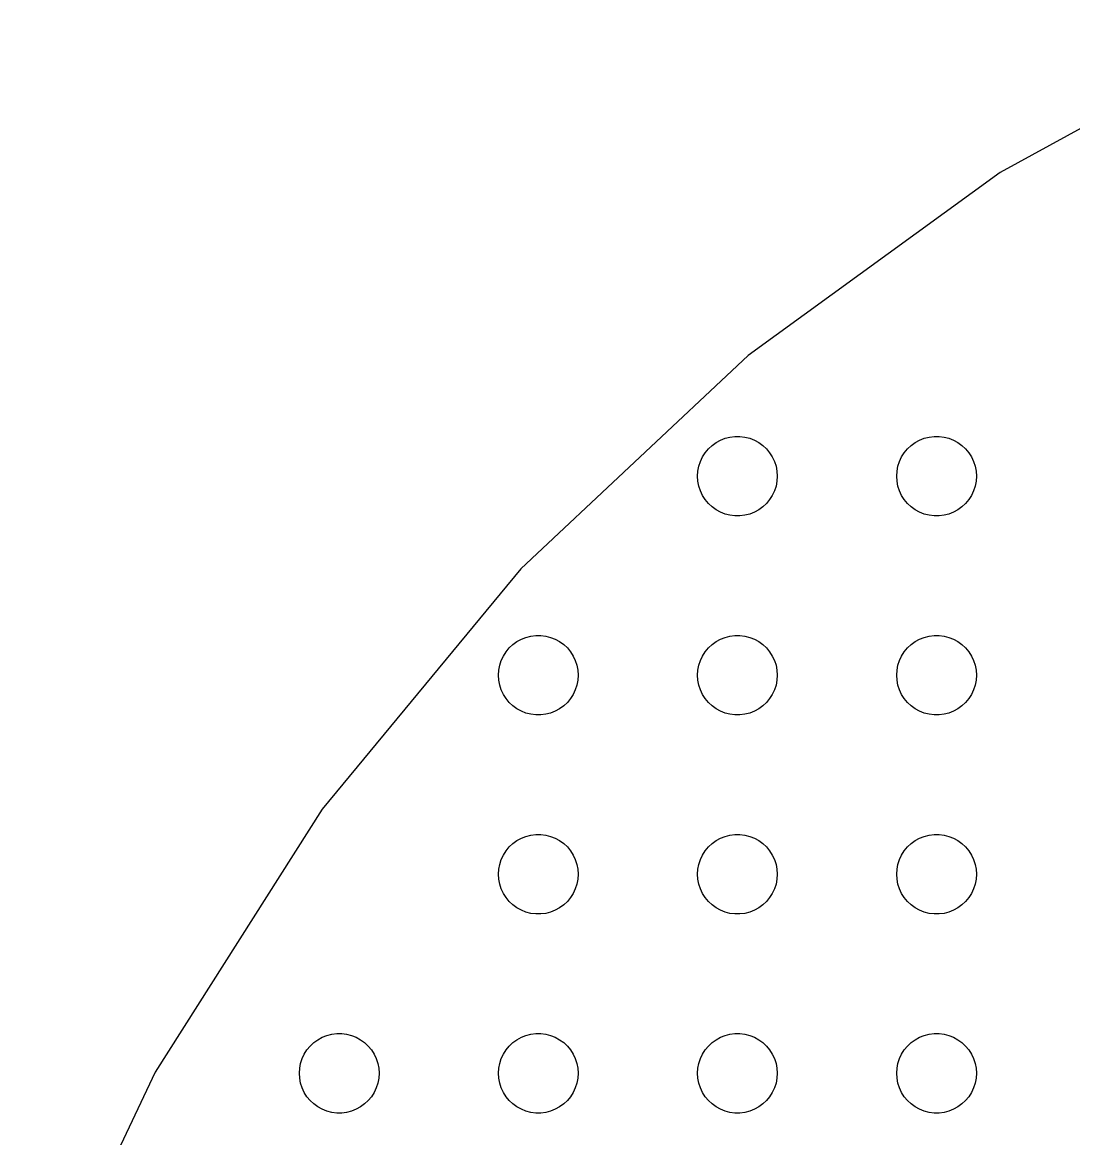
# Model space of a CAD drawing. Header units: metres. Extents: x -187 to 187, y -187 to 187.
# Drawn here: x -173.9 to -94.7, y 85.1 to 169.2 of the extents above; entities that cross this region are included whole.
import ezdxf

# ---------------------------------------------------------------- set-up
doc = ezdxf.new("R2010")
doc.units = ezdxf.units.M

msp = doc.modelspace()

# ---------------------------------------------------------------- linework, layer by layer
for p, q in [((-79.6207, 169.203), (-100.2, 157.889)), ((-100.2, 157.889), (-119.198, 144.086)), ((-119.198, 144.086), (-136.317, 128.01)), ((-120.562, 137.947), (-120.188, 137.994)), ((-120.188, 137.994), (-119.812, 137.994)), ((-119.812, 137.994), (-119.438, 137.947)), ((-105.562, 137.947), (-105.188, 137.994)), ((-105.188, 137.994), (-104.812, 137.994)), ((-104.812, 137.994), (-104.438, 137.947)), ((-122.187, 137.054), (-121.912, 137.312)), ((-121.912, 137.312), (-121.607, 137.533)), ((-121.607, 137.533), (-121.277, 137.714)), ((-121.277, 137.714), (-120.927, 137.853)), ((-120.927, 137.853), (-120.562, 137.947)), ((-119.438, 137.947), (-119.073, 137.853)), ((-119.073, 137.853), (-118.723, 137.714)), ((-118.723, 137.714), (-118.393, 137.533)), ((-118.393, 137.533), (-118.088, 137.312)), ((-118.088, 137.312), (-117.813, 137.054)), ((-107.187, 137.054), (-106.912, 137.312)), ((-106.912, 137.312), (-106.607, 137.533)), ((-106.607, 137.533), (-106.277, 137.714)), ((-106.277, 137.714), (-105.927, 137.853)), ((-105.927, 137.853), (-105.562, 137.947)), ((-104.438, 137.947), (-104.073, 137.853)), ((-104.073, 137.853), (-103.723, 137.714)), ((-103.723, 137.714), (-103.393, 137.533)), ((-103.393, 137.533), (-103.088, 137.312)), ((-103.088, 137.312), (-102.813, 137.054)), ((-122.789, 136.104), (-122.629, 136.445)), ((-122.629, 136.445), (-122.427, 136.763)), ((-122.427, 136.763), (-122.187, 137.054)), ((-117.813, 137.054), (-117.573, 136.763)), ((-117.573, 136.763), (-117.371, 136.445)), ((-117.371, 136.445), (-117.211, 136.104)), ((-107.789, 136.104), (-107.629, 136.445)), ((-107.629, 136.445), (-107.427, 136.763)), ((-107.427, 136.763), (-107.187, 137.054)), ((-102.813, 137.054), (-102.573, 136.763)), ((-102.573, 136.763), (-102.371, 136.445)), ((-102.371, 136.445), (-102.211, 136.104)), ((-122.976, 135.376), (-122.906, 135.746)), ((-122.906, 135.746), (-122.789, 136.104)), ((-117.211, 136.104), (-117.094, 135.746)), ((-117.094, 135.746), (-117.024, 135.376)), ((-107.976, 135.376), (-107.906, 135.746)), ((-107.906, 135.746), (-107.789, 136.104)), ((-102.211, 136.104), (-102.094, 135.746)), ((-102.094, 135.746), (-102.024, 135.376)), ((-123, 135), (-122.976, 135.376)), ((-122.976, 134.624), (-123, 135)), ((-122.906, 134.254), (-122.976, 134.624)), ((-117.024, 134.624), (-117.094, 134.254)), ((-117.024, 135.376), (-117, 135)), ((-117, 135), (-117.024, 134.624)), ((-108, 135), (-107.976, 135.376)), ((-107.976, 134.624), (-108, 135)), ((-107.906, 134.254), (-107.976, 134.624)), ((-102.024, 134.624), (-102.094, 134.254)), ((-102.024, 135.376), (-102, 135)), ((-102, 135), (-102.024, 134.624)), ((-122.789, 133.896), (-122.906, 134.254)), ((-122.629, 133.555), (-122.789, 133.896)), ((-117.211, 133.896), (-117.371, 133.555)), ((-117.094, 134.254), (-117.211, 133.896)), ((-107.789, 133.896), (-107.906, 134.254)), ((-107.629, 133.555), (-107.789, 133.896)), ((-102.211, 133.896), (-102.371, 133.555)), ((-102.094, 134.254), (-102.211, 133.896)), ((-122.427, 133.237), (-122.629, 133.555)), ((-122.187, 132.946), (-122.427, 133.237)), ((-121.912, 132.688), (-122.187, 132.946)), ((-117.813, 132.946), (-118.088, 132.688)), ((-117.573, 133.237), (-117.813, 132.946)), ((-117.371, 133.555), (-117.573, 133.237)), ((-107.427, 133.237), (-107.629, 133.555)), ((-107.187, 132.946), (-107.427, 133.237)), ((-106.912, 132.688), (-107.187, 132.946)), ((-102.813, 132.946), (-103.088, 132.688)), ((-102.573, 133.237), (-102.813, 132.946)), ((-102.371, 133.555), (-102.573, 133.237)), ((-121.607, 132.467), (-121.912, 132.688)), ((-121.277, 132.286), (-121.607, 132.467)), ((-120.927, 132.147), (-121.277, 132.286)), ((-120.562, 132.053), (-120.927, 132.147)), ((-119.073, 132.147), (-119.438, 132.053)), ((-118.723, 132.286), (-119.073, 132.147)), ((-118.393, 132.467), (-118.723, 132.286)), ((-118.088, 132.688), (-118.393, 132.467)), ((-106.607, 132.467), (-106.912, 132.688)), ((-106.277, 132.286), (-106.607, 132.467)), ((-105.927, 132.147), (-106.277, 132.286)), ((-105.562, 132.053), (-105.927, 132.147)), ((-104.073, 132.147), (-104.438, 132.053)), ((-103.723, 132.286), (-104.073, 132.147)), ((-103.393, 132.467), (-103.723, 132.286)), ((-103.088, 132.688), (-103.393, 132.467)), ((-120.188, 132.006), (-120.562, 132.053)), ((-119.812, 132.006), (-120.188, 132.006)), ((-119.438, 132.053), (-119.812, 132.006)), ((-105.188, 132.006), (-105.562, 132.053)), ((-104.812, 132.006), (-105.188, 132.006)), ((-104.438, 132.053), (-104.812, 132.006)), ((-136.317, 128.01), (-151.286, 109.916)), ((-136.277, 122.714), (-135.927, 122.853)), ((-135.927, 122.853), (-135.562, 122.947)), ((-135.562, 122.947), (-135.188, 122.994)), ((-135.188, 122.994), (-134.812, 122.994)), ((-134.812, 122.994), (-134.438, 122.947)), ((-134.438, 122.947), (-134.073, 122.853)), ((-134.073, 122.853), (-133.723, 122.714)), ((-121.277, 122.714), (-120.927, 122.853)), ((-120.927, 122.853), (-120.562, 122.947)), ((-120.562, 122.947), (-120.188, 122.994)), ((-120.188, 122.994), (-119.812, 122.994)), ((-119.812, 122.994), (-119.438, 122.947)), ((-119.438, 122.947), (-119.073, 122.853)), ((-119.073, 122.853), (-118.723, 122.714)), ((-106.277, 122.714), (-105.927, 122.853)), ((-105.927, 122.853), (-105.562, 122.947)), ((-105.562, 122.947), (-105.188, 122.994)), ((-105.188, 122.994), (-104.812, 122.994)), ((-104.812, 122.994), (-104.438, 122.947)), ((-104.438, 122.947), (-104.073, 122.853)), ((-104.073, 122.853), (-103.723, 122.714)), ((-137.427, 121.763), (-137.187, 122.054)), ((-137.187, 122.054), (-136.912, 122.312)), ((-136.912, 122.312), (-136.607, 122.533)), ((-136.607, 122.533), (-136.277, 122.714)), ((-133.723, 122.714), (-133.393, 122.533)), ((-133.393, 122.533), (-133.088, 122.312)), ((-133.088, 122.312), (-132.813, 122.054)), ((-132.813, 122.054), (-132.573, 121.763)), ((-122.427, 121.763), (-122.187, 122.054)), ((-122.187, 122.054), (-121.912, 122.312)), ((-121.912, 122.312), (-121.607, 122.533)), ((-121.607, 122.533), (-121.277, 122.714)), ((-118.723, 122.714), (-118.393, 122.533)), ((-118.393, 122.533), (-118.088, 122.312)), ((-118.088, 122.312), (-117.813, 122.054)), ((-117.813, 122.054), (-117.573, 121.763)), ((-107.427, 121.763), (-107.187, 122.054)), ((-107.187, 122.054), (-106.912, 122.312)), ((-106.912, 122.312), (-106.607, 122.533)), ((-106.607, 122.533), (-106.277, 122.714)), ((-103.723, 122.714), (-103.393, 122.533)), ((-103.393, 122.533), (-103.088, 122.312)), ((-103.088, 122.312), (-102.813, 122.054)), ((-102.813, 122.054), (-102.573, 121.763)), ((-137.789, 121.104), (-137.629, 121.445)), ((-137.629, 121.445), (-137.427, 121.763)), ((-132.573, 121.763), (-132.371, 121.445)), ((-132.371, 121.445), (-132.211, 121.104)), ((-122.789, 121.104), (-122.629, 121.445)), ((-122.629, 121.445), (-122.427, 121.763)), ((-117.573, 121.763), (-117.371, 121.445)), ((-117.371, 121.445), (-117.211, 121.104)), ((-107.789, 121.104), (-107.629, 121.445)), ((-107.629, 121.445), (-107.427, 121.763)), ((-102.573, 121.763), (-102.371, 121.445)), ((-102.371, 121.445), (-102.211, 121.104)), ((-138, 120), (-137.976, 120.376)), ((-137.976, 120.376), (-137.906, 120.746)), ((-137.906, 120.746), (-137.789, 121.104)), ((-132.211, 121.104), (-132.094, 120.746)), ((-132.094, 120.746), (-132.024, 120.376)), ((-132.024, 120.376), (-132, 120)), ((-123, 120), (-122.976, 120.376)), ((-122.976, 120.376), (-122.906, 120.746)), ((-122.906, 120.746), (-122.789, 121.104)), ((-117.211, 121.104), (-117.094, 120.746)), ((-117.094, 120.746), (-117.024, 120.376)), ((-117.024, 120.376), (-117, 120)), ((-108, 120), (-107.976, 120.376)), ((-107.976, 120.376), (-107.906, 120.746)), ((-107.906, 120.746), (-107.789, 121.104)), ((-102.211, 121.104), (-102.094, 120.746)), ((-102.094, 120.746), (-102.024, 120.376)), ((-102.024, 120.376), (-102, 120)), ((-137.976, 119.624), (-138, 120)), ((-137.906, 119.254), (-137.976, 119.624)), ((-132.024, 119.624), (-132.094, 119.254)), ((-132, 120), (-132.024, 119.624)), ((-122.976, 119.624), (-123, 120)), ((-122.906, 119.254), (-122.976, 119.624)), ((-117.024, 119.624), (-117.094, 119.254)), ((-117, 120), (-117.024, 119.624)), ((-107.976, 119.624), (-108, 120)), ((-107.906, 119.254), (-107.976, 119.624)), ((-102.024, 119.624), (-102.094, 119.254)), ((-102, 120), (-102.024, 119.624)), ((-137.789, 118.896), (-137.906, 119.254)), ((-137.629, 118.555), (-137.789, 118.896)), ((-132.211, 118.896), (-132.371, 118.555)), ((-132.094, 119.254), (-132.211, 118.896)), ((-122.789, 118.896), (-122.906, 119.254)), ((-122.629, 118.555), (-122.789, 118.896)), ((-117.211, 118.896), (-117.371, 118.555)), ((-117.094, 119.254), (-117.211, 118.896)), ((-107.789, 118.896), (-107.906, 119.254)), ((-107.629, 118.555), (-107.789, 118.896)), ((-102.211, 118.896), (-102.371, 118.555)), ((-102.094, 119.254), (-102.211, 118.896)), ((-137.427, 118.237), (-137.629, 118.555)), ((-137.187, 117.946), (-137.427, 118.237)), ((-136.912, 117.688), (-137.187, 117.946)), ((-132.813, 117.946), (-133.088, 117.688)), ((-132.573, 118.237), (-132.813, 117.946)), ((-132.371, 118.555), (-132.573, 118.237)), ((-122.427, 118.237), (-122.629, 118.555)), ((-122.187, 117.946), (-122.427, 118.237)), ((-121.912, 117.688), (-122.187, 117.946)), ((-117.813, 117.946), (-118.088, 117.688)), ((-117.573, 118.237), (-117.813, 117.946)), ((-117.371, 118.555), (-117.573, 118.237)), ((-107.427, 118.237), (-107.629, 118.555)), ((-107.187, 117.946), (-107.427, 118.237)), ((-106.912, 117.688), (-107.187, 117.946)), ((-102.813, 117.946), (-103.088, 117.688)), ((-102.573, 118.237), (-102.813, 117.946)), ((-102.371, 118.555), (-102.573, 118.237)), ((-136.607, 117.467), (-136.912, 117.688)), ((-136.277, 117.286), (-136.607, 117.467)), ((-135.927, 117.147), (-136.277, 117.286)), ((-135.562, 117.053), (-135.927, 117.147)), ((-135.188, 117.006), (-135.562, 117.053)), ((-134.812, 117.006), (-135.188, 117.006)), ((-134.438, 117.053), (-134.812, 117.006)), ((-134.073, 117.147), (-134.438, 117.053)), ((-133.723, 117.286), (-134.073, 117.147)), ((-133.393, 117.467), (-133.723, 117.286)), ((-133.088, 117.688), (-133.393, 117.467)), ((-121.607, 117.467), (-121.912, 117.688)), ((-121.277, 117.286), (-121.607, 117.467)), ((-120.927, 117.147), (-121.277, 117.286)), ((-120.562, 117.053), (-120.927, 117.147)), ((-120.188, 117.006), (-120.562, 117.053)), ((-119.812, 117.006), (-120.188, 117.006)), ((-119.438, 117.053), (-119.812, 117.006)), ((-119.073, 117.147), (-119.438, 117.053)), ((-118.723, 117.286), (-119.073, 117.147)), ((-118.393, 117.467), (-118.723, 117.286)), ((-118.088, 117.688), (-118.393, 117.467)), ((-106.607, 117.467), (-106.912, 117.688)), ((-106.277, 117.286), (-106.607, 117.467)), ((-105.927, 117.147), (-106.277, 117.286)), ((-105.562, 117.053), (-105.927, 117.147)), ((-105.188, 117.006), (-105.562, 117.053)), ((-104.812, 117.006), (-105.188, 117.006)), ((-104.438, 117.053), (-104.812, 117.006)), ((-104.073, 117.147), (-104.438, 117.053)), ((-103.723, 117.286), (-104.073, 117.147)), ((-103.393, 117.467), (-103.723, 117.286)), ((-103.088, 117.688), (-103.393, 117.467)), ((-151.286, 109.916), (-163.869, 90.0879)), ((-136.607, 107.533), (-136.277, 107.714)), ((-136.277, 107.714), (-135.927, 107.853)), ((-135.927, 107.853), (-135.562, 107.947)), ((-135.562, 107.947), (-135.188, 107.994)), ((-135.188, 107.994), (-134.812, 107.994)), ((-134.812, 107.994), (-134.438, 107.947)), ((-134.438, 107.947), (-134.073, 107.853)), ((-134.073, 107.853), (-133.723, 107.714)), ((-133.723, 107.714), (-133.393, 107.533)), ((-121.607, 107.533), (-121.277, 107.714)), ((-121.277, 107.714), (-120.927, 107.853)), ((-120.927, 107.853), (-120.562, 107.947)), ((-120.562, 107.947), (-120.188, 107.994)), ((-120.188, 107.994), (-119.812, 107.994)), ((-119.812, 107.994), (-119.438, 107.947)), ((-119.438, 107.947), (-119.073, 107.853)), ((-119.073, 107.853), (-118.723, 107.714)), ((-118.723, 107.714), (-118.393, 107.533)), ((-106.607, 107.533), (-106.277, 107.714)), ((-106.277, 107.714), (-105.927, 107.853)), ((-105.927, 107.853), (-105.562, 107.947)), ((-105.562, 107.947), (-105.188, 107.994)), ((-105.188, 107.994), (-104.812, 107.994)), ((-104.812, 107.994), (-104.438, 107.947)), ((-104.438, 107.947), (-104.073, 107.853)), ((-104.073, 107.853), (-103.723, 107.714)), ((-103.723, 107.714), (-103.393, 107.533)), ((-137.427, 106.763), (-137.187, 107.054)), ((-137.187, 107.054), (-136.912, 107.312)), ((-136.912, 107.312), (-136.607, 107.533)), ((-133.393, 107.533), (-133.088, 107.312)), ((-133.088, 107.312), (-132.813, 107.054)), ((-132.813, 107.054), (-132.573, 106.763)), ((-122.427, 106.763), (-122.187, 107.054)), ((-122.187, 107.054), (-121.912, 107.312)), ((-121.912, 107.312), (-121.607, 107.533)), ((-118.393, 107.533), (-118.088, 107.312)), ((-118.088, 107.312), (-117.813, 107.054)), ((-117.813, 107.054), (-117.573, 106.763)), ((-107.427, 106.763), (-107.187, 107.054)), ((-107.187, 107.054), (-106.912, 107.312)), ((-106.912, 107.312), (-106.607, 107.533)), ((-103.393, 107.533), (-103.088, 107.312)), ((-103.088, 107.312), (-102.813, 107.054)), ((-102.813, 107.054), (-102.573, 106.763)), ((-137.906, 105.746), (-137.789, 106.104)), ((-137.789, 106.104), (-137.629, 106.445)), ((-137.629, 106.445), (-137.427, 106.763)), ((-132.573, 106.763), (-132.371, 106.445)), ((-132.371, 106.445), (-132.211, 106.104)), ((-132.211, 106.104), (-132.094, 105.746)), ((-122.906, 105.746), (-122.789, 106.104)), ((-122.789, 106.104), (-122.629, 106.445)), ((-122.629, 106.445), (-122.427, 106.763)), ((-117.573, 106.763), (-117.371, 106.445)), ((-117.371, 106.445), (-117.211, 106.104)), ((-117.211, 106.104), (-117.094, 105.746)), ((-107.906, 105.746), (-107.789, 106.104)), ((-107.789, 106.104), (-107.629, 106.445)), ((-107.629, 106.445), (-107.427, 106.763)), ((-102.573, 106.763), (-102.371, 106.445)), ((-102.371, 106.445), (-102.211, 106.104)), ((-102.211, 106.104), (-102.094, 105.746)), ((-138, 105), (-137.976, 105.376)), ((-137.976, 105.376), (-137.906, 105.746)), ((-132.094, 105.746), (-132.024, 105.376)), ((-132.024, 105.376), (-132, 105)), ((-123, 105), (-122.976, 105.376)), ((-122.976, 105.376), (-122.906, 105.746)), ((-117.094, 105.746), (-117.024, 105.376)), ((-117.024, 105.376), (-117, 105)), ((-108, 105), (-107.976, 105.376)), ((-107.976, 105.376), (-107.906, 105.746)), ((-102.094, 105.746), (-102.024, 105.376)), ((-102.024, 105.376), (-102, 105)), ((-137.976, 104.624), (-138, 105)), ((-137.906, 104.254), (-137.976, 104.624)), ((-132.024, 104.624), (-132.094, 104.254)), ((-132, 105), (-132.024, 104.624)), ((-122.976, 104.624), (-123, 105)), ((-122.906, 104.254), (-122.976, 104.624)), ((-117.024, 104.624), (-117.094, 104.254)), ((-117, 105), (-117.024, 104.624)), ((-107.976, 104.624), (-108, 105)), ((-107.906, 104.254), (-107.976, 104.624)), ((-102.024, 104.624), (-102.094, 104.254)), ((-102, 105), (-102.024, 104.624)), ((-137.789, 103.896), (-137.906, 104.254)), ((-137.629, 103.555), (-137.789, 103.896)), ((-137.427, 103.237), (-137.629, 103.555)), ((-132.371, 103.555), (-132.573, 103.237)), ((-132.211, 103.896), (-132.371, 103.555)), ((-132.094, 104.254), (-132.211, 103.896)), ((-122.789, 103.896), (-122.906, 104.254)), ((-122.629, 103.555), (-122.789, 103.896)), ((-122.427, 103.237), (-122.629, 103.555)), ((-117.371, 103.555), (-117.573, 103.237)), ((-117.211, 103.896), (-117.371, 103.555)), ((-117.094, 104.254), (-117.211, 103.896)), ((-107.789, 103.896), (-107.906, 104.254)), ((-107.629, 103.555), (-107.789, 103.896)), ((-107.427, 103.237), (-107.629, 103.555)), ((-102.371, 103.555), (-102.573, 103.237)), ((-102.211, 103.896), (-102.371, 103.555)), ((-102.094, 104.254), (-102.211, 103.896)), ((-137.187, 102.946), (-137.427, 103.237)), ((-136.912, 102.688), (-137.187, 102.946)), ((-136.607, 102.467), (-136.912, 102.688)), ((-133.088, 102.688), (-133.393, 102.467)), ((-132.813, 102.946), (-133.088, 102.688)), ((-132.573, 103.237), (-132.813, 102.946)), ((-122.187, 102.946), (-122.427, 103.237)), ((-121.912, 102.688), (-122.187, 102.946)), ((-121.607, 102.467), (-121.912, 102.688)), ((-118.088, 102.688), (-118.393, 102.467)), ((-117.813, 102.946), (-118.088, 102.688)), ((-117.573, 103.237), (-117.813, 102.946)), ((-107.187, 102.946), (-107.427, 103.237)), ((-106.912, 102.688), (-107.187, 102.946)), ((-106.607, 102.467), (-106.912, 102.688)), ((-103.088, 102.688), (-103.393, 102.467)), ((-102.813, 102.946), (-103.088, 102.688)), ((-102.573, 103.237), (-102.813, 102.946)), ((-136.277, 102.286), (-136.607, 102.467)), ((-135.927, 102.147), (-136.277, 102.286)), ((-135.562, 102.053), (-135.927, 102.147)), ((-135.188, 102.006), (-135.562, 102.053)), ((-134.812, 102.006), (-135.188, 102.006)), ((-134.438, 102.053), (-134.812, 102.006)), ((-134.073, 102.147), (-134.438, 102.053)), ((-133.723, 102.286), (-134.073, 102.147)), ((-133.393, 102.467), (-133.723, 102.286)), ((-121.277, 102.286), (-121.607, 102.467)), ((-120.927, 102.147), (-121.277, 102.286)), ((-120.562, 102.053), (-120.927, 102.147)), ((-120.188, 102.006), (-120.562, 102.053)), ((-119.812, 102.006), (-120.188, 102.006)), ((-119.438, 102.053), (-119.812, 102.006)), ((-119.073, 102.147), (-119.438, 102.053)), ((-118.723, 102.286), (-119.073, 102.147)), ((-118.393, 102.467), (-118.723, 102.286)), ((-106.277, 102.286), (-106.607, 102.467)), ((-105.927, 102.147), (-106.277, 102.286)), ((-105.562, 102.053), (-105.927, 102.147)), ((-105.188, 102.006), (-105.562, 102.053)), ((-104.812, 102.006), (-105.188, 102.006)), ((-104.438, 102.053), (-104.812, 102.006)), ((-104.073, 102.147), (-104.438, 102.053)), ((-103.723, 102.286), (-104.073, 102.147)), ((-103.393, 102.467), (-103.723, 102.286)), ((-151.607, 92.533), (-151.277, 92.7145)), ((-151.277, 92.7145), (-150.927, 92.8532)), ((-150.927, 92.8532), (-150.562, 92.9469)), ((-150.562, 92.9469), (-150.188, 92.9941)), ((-150.188, 92.9941), (-149.812, 92.9941)), ((-149.812, 92.9941), (-149.438, 92.9469)), ((-149.438, 92.9469), (-149.073, 92.8532)), ((-149.073, 92.8532), (-148.723, 92.7145)), ((-148.723, 92.7145), (-148.393, 92.533)), ((-136.607, 92.533), (-136.277, 92.7145)), ((-136.277, 92.7145), (-135.927, 92.8532)), ((-135.927, 92.8532), (-135.562, 92.9469)), ((-135.562, 92.9469), (-135.188, 92.9941)), ((-135.188, 92.9941), (-134.812, 92.9941)), ((-134.812, 92.9941), (-134.438, 92.9469)), ((-134.438, 92.9469), (-134.073, 92.8532)), ((-134.073, 92.8532), (-133.723, 92.7145)), ((-133.723, 92.7145), (-133.393, 92.533)), ((-121.607, 92.533), (-121.277, 92.7145)), ((-121.277, 92.7145), (-120.927, 92.8532)), ((-120.927, 92.8532), (-120.562, 92.9469)), ((-120.562, 92.9469), (-120.188, 92.9941)), ((-120.188, 92.9941), (-119.812, 92.9941)), ((-119.812, 92.9941), (-119.438, 92.9469)), ((-119.438, 92.9469), (-119.073, 92.8532)), ((-119.073, 92.8532), (-118.723, 92.7145)), ((-118.723, 92.7145), (-118.393, 92.533)), ((-106.607, 92.533), (-106.277, 92.7145)), ((-106.277, 92.7145), (-105.927, 92.8532)), ((-105.927, 92.8532), (-105.562, 92.9469)), ((-105.562, 92.9469), (-105.188, 92.9941)), ((-105.188, 92.9941), (-104.812, 92.9941)), ((-104.812, 92.9941), (-104.438, 92.9469)), ((-104.438, 92.9469), (-104.073, 92.8532)), ((-104.073, 92.8532), (-103.723, 92.7145)), ((-103.723, 92.7145), (-103.393, 92.533)), ((-152.629, 91.4453), (-152.427, 91.7634)), ((-152.427, 91.7634), (-152.187, 92.0536)), ((-152.187, 92.0536), (-151.912, 92.3115)), ((-151.912, 92.3115), (-151.607, 92.533)), ((-148.393, 92.533), (-148.088, 92.3115)), ((-148.088, 92.3115), (-147.813, 92.0536)), ((-147.813, 92.0536), (-147.573, 91.7634)), ((-147.573, 91.7634), (-147.371, 91.4453)), ((-137.629, 91.4453), (-137.427, 91.7634)), ((-137.427, 91.7634), (-137.187, 92.0536)), ((-137.187, 92.0536), (-136.912, 92.3115)), ((-136.912, 92.3115), (-136.607, 92.533)), ((-133.393, 92.533), (-133.088, 92.3115)), ((-133.088, 92.3115), (-132.813, 92.0536)), ((-132.813, 92.0536), (-132.573, 91.7634)), ((-132.573, 91.7634), (-132.371, 91.4453)), ((-122.629, 91.4453), (-122.427, 91.7634)), ((-122.427, 91.7634), (-122.187, 92.0536)), ((-122.187, 92.0536), (-121.912, 92.3115)), ((-121.912, 92.3115), (-121.607, 92.533)), ((-118.393, 92.533), (-118.088, 92.3115)), ((-118.088, 92.3115), (-117.813, 92.0536)), ((-117.813, 92.0536), (-117.573, 91.7634)), ((-117.573, 91.7634), (-117.371, 91.4453)), ((-107.629, 91.4453), (-107.427, 91.7634)), ((-107.427, 91.7634), (-107.187, 92.0536)), ((-107.187, 92.0536), (-106.912, 92.3115)), ((-106.912, 92.3115), (-106.607, 92.533)), ((-103.393, 92.533), (-103.088, 92.3115)), ((-103.088, 92.3115), (-102.813, 92.0536)), ((-102.813, 92.0536), (-102.573, 91.7634)), ((-102.573, 91.7634), (-102.371, 91.4453)), ((-152.906, 90.7461), (-152.789, 91.1044)), ((-152.789, 91.1044), (-152.629, 91.4453)), ((-147.371, 91.4453), (-147.211, 91.1044)), ((-147.211, 91.1044), (-147.094, 90.7461)), ((-137.906, 90.7461), (-137.789, 91.1044)), ((-137.789, 91.1044), (-137.629, 91.4453)), ((-132.371, 91.4453), (-132.211, 91.1044)), ((-132.211, 91.1044), (-132.094, 90.7461)), ((-122.906, 90.7461), (-122.789, 91.1044)), ((-122.789, 91.1044), (-122.629, 91.4453)), ((-117.371, 91.4453), (-117.211, 91.1044)), ((-117.211, 91.1044), (-117.094, 90.7461)), ((-107.906, 90.7461), (-107.789, 91.1044)), ((-107.789, 91.1044), (-107.629, 91.4453)), ((-102.371, 91.4453), (-102.211, 91.1044)), ((-102.211, 91.1044), (-102.094, 90.7461)), ((-163.869, 90.0879), (-173.868, 68.8393)), ((-153, 90), (-152.976, 90.376)), ((-152.976, 90.376), (-152.906, 90.7461)), ((-147.094, 90.7461), (-147.024, 90.376)), ((-147.024, 90.376), (-147, 90)), ((-138, 90), (-137.976, 90.376)), ((-137.976, 90.376), (-137.906, 90.7461)), ((-132.094, 90.7461), (-132.024, 90.376)), ((-132.024, 90.376), (-132, 90)), ((-123, 90), (-122.976, 90.376)), ((-122.976, 90.376), (-122.906, 90.7461)), ((-117.094, 90.7461), (-117.024, 90.376)), ((-117.024, 90.376), (-117, 90)), ((-108, 90), (-107.976, 90.376)), ((-107.976, 90.376), (-107.906, 90.7461)), ((-102.094, 90.7461), (-102.024, 90.376)), ((-102.024, 90.376), (-102, 90)), ((-152.976, 89.624), (-153, 90)), ((-152.906, 89.2539), (-152.976, 89.624)), ((-152.789, 88.8956), (-152.906, 89.2539)), ((-147.094, 89.2539), (-147.211, 88.8956)), ((-147.024, 89.624), (-147.094, 89.2539)), ((-147, 90), (-147.024, 89.624)), ((-137.976, 89.624), (-138, 90)), ((-137.906, 89.2539), (-137.976, 89.624)), ((-137.789, 88.8956), (-137.906, 89.2539)), ((-132.094, 89.2539), (-132.211, 88.8956)), ((-132.024, 89.624), (-132.094, 89.2539)), ((-132, 90), (-132.024, 89.624)), ((-122.976, 89.624), (-123, 90)), ((-122.906, 89.2539), (-122.976, 89.624)), ((-122.789, 88.8956), (-122.906, 89.2539)), ((-117.094, 89.2539), (-117.211, 88.8956)), ((-117.024, 89.624), (-117.094, 89.2539)), ((-117, 90), (-117.024, 89.624)), ((-107.976, 89.624), (-108, 90)), ((-107.906, 89.2539), (-107.976, 89.624)), ((-107.789, 88.8956), (-107.906, 89.2539)), ((-102.094, 89.2539), (-102.211, 88.8956)), ((-102.024, 89.624), (-102.094, 89.2539)), ((-102, 90), (-102.024, 89.624)), ((-152.629, 88.5547), (-152.789, 88.8956)), ((-152.427, 88.2366), (-152.629, 88.5547)), ((-147.371, 88.5547), (-147.573, 88.2366)), ((-147.211, 88.8956), (-147.371, 88.5547)), ((-137.629, 88.5547), (-137.789, 88.8956)), ((-137.427, 88.2366), (-137.629, 88.5547)), ((-132.371, 88.5547), (-132.573, 88.2366)), ((-132.211, 88.8956), (-132.371, 88.5547)), ((-122.629, 88.5547), (-122.789, 88.8956)), ((-122.427, 88.2366), (-122.629, 88.5547)), ((-117.371, 88.5547), (-117.573, 88.2366)), ((-117.211, 88.8956), (-117.371, 88.5547)), ((-107.629, 88.5547), (-107.789, 88.8956)), ((-107.427, 88.2366), (-107.629, 88.5547)), ((-102.371, 88.5547), (-102.573, 88.2366)), ((-102.211, 88.8956), (-102.371, 88.5547)), ((-152.187, 87.9464), (-152.427, 88.2366)), ((-151.912, 87.6885), (-152.187, 87.9464)), ((-151.607, 87.467), (-151.912, 87.6885)), ((-148.088, 87.6885), (-148.393, 87.467)), ((-147.813, 87.9464), (-148.088, 87.6885)), ((-147.573, 88.2366), (-147.813, 87.9464)), ((-137.187, 87.9464), (-137.427, 88.2366)), ((-136.912, 87.6885), (-137.187, 87.9464)), ((-136.607, 87.467), (-136.912, 87.6885)), ((-133.088, 87.6885), (-133.393, 87.467)), ((-132.813, 87.9464), (-133.088, 87.6885)), ((-132.573, 88.2366), (-132.813, 87.9464)), ((-122.187, 87.9464), (-122.427, 88.2366)), ((-121.912, 87.6885), (-122.187, 87.9464)), ((-121.607, 87.467), (-121.912, 87.6885)), ((-118.088, 87.6885), (-118.393, 87.467)), ((-117.813, 87.9464), (-118.088, 87.6885)), ((-117.573, 88.2366), (-117.813, 87.9464)), ((-107.187, 87.9464), (-107.427, 88.2366)), ((-106.912, 87.6885), (-107.187, 87.9464)), ((-106.607, 87.467), (-106.912, 87.6885)), ((-103.088, 87.6885), (-103.393, 87.467)), ((-102.813, 87.9464), (-103.088, 87.6885)), ((-102.573, 88.2366), (-102.813, 87.9464)), ((-151.277, 87.2855), (-151.607, 87.467)), ((-150.927, 87.1468), (-151.277, 87.2855)), ((-150.562, 87.0531), (-150.927, 87.1468)), ((-150.188, 87.0059), (-150.562, 87.0531)), ((-149.812, 87.0059), (-150.188, 87.0059)), ((-149.438, 87.0531), (-149.812, 87.0059)), ((-149.073, 87.1468), (-149.438, 87.0531)), ((-148.723, 87.2855), (-149.073, 87.1468)), ((-148.393, 87.467), (-148.723, 87.2855)), ((-136.277, 87.2855), (-136.607, 87.467)), ((-135.927, 87.1468), (-136.277, 87.2855)), ((-135.562, 87.0531), (-135.927, 87.1468)), ((-135.188, 87.0059), (-135.562, 87.0531)), ((-134.812, 87.0059), (-135.188, 87.0059)), ((-134.438, 87.0531), (-134.812, 87.0059)), ((-134.073, 87.1468), (-134.438, 87.0531)), ((-133.723, 87.2855), (-134.073, 87.1468)), ((-133.393, 87.467), (-133.723, 87.2855)), ((-121.277, 87.2855), (-121.607, 87.467)), ((-120.927, 87.1468), (-121.277, 87.2855)), ((-120.562, 87.0531), (-120.927, 87.1468)), ((-120.188, 87.0059), (-120.562, 87.0531)), ((-119.812, 87.0059), (-120.188, 87.0059)), ((-119.438, 87.0531), (-119.812, 87.0059)), ((-119.073, 87.1468), (-119.438, 87.0531)), ((-118.723, 87.2855), (-119.073, 87.1468)), ((-118.393, 87.467), (-118.723, 87.2855)), ((-106.277, 87.2855), (-106.607, 87.467)), ((-105.927, 87.1468), (-106.277, 87.2855)), ((-105.562, 87.0531), (-105.927, 87.1468)), ((-105.188, 87.0059), (-105.562, 87.0531)), ((-104.812, 87.0059), (-105.188, 87.0059)), ((-104.438, 87.0531), (-104.812, 87.0059)), ((-104.073, 87.1468), (-104.438, 87.0531)), ((-103.723, 87.2855), (-104.073, 87.1468)), ((-103.393, 87.467), (-103.723, 87.2855))]:
    msp.add_line(p, q)

doc.saveas('drawing.dxf')
